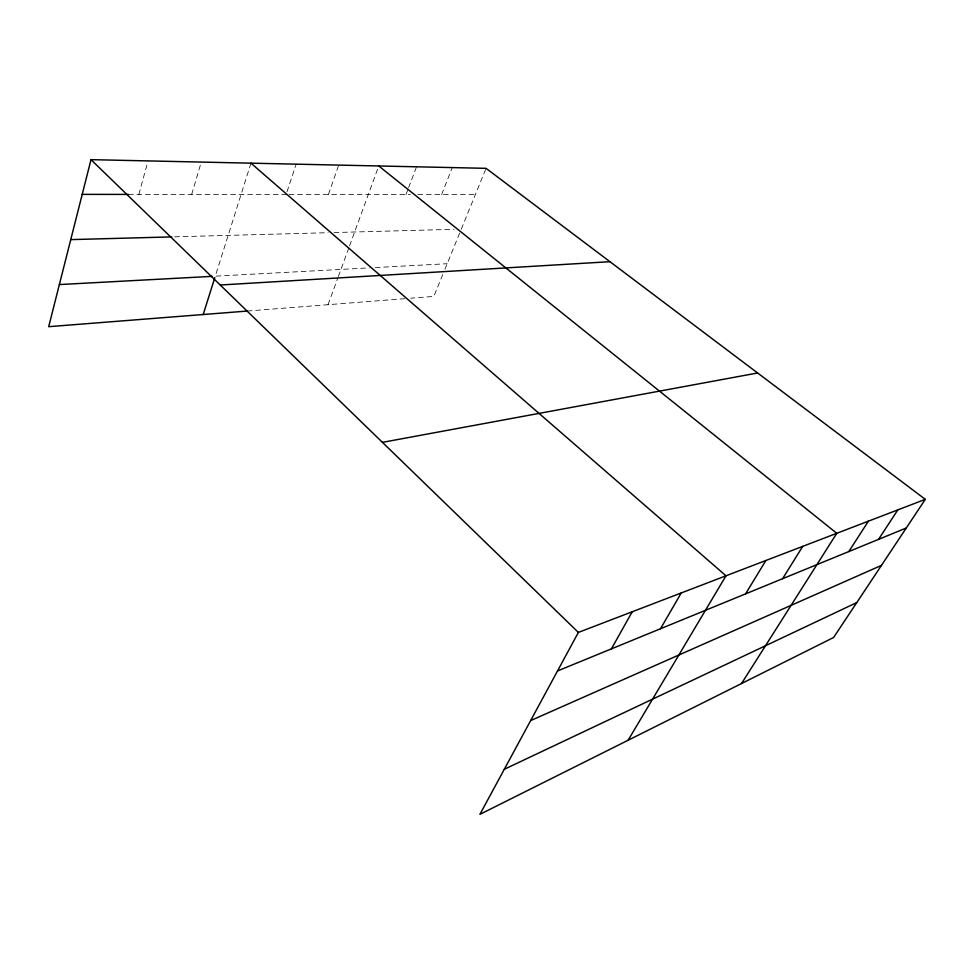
<?xml version="1.0" encoding="UTF-8"?>
<svg xmlns="http://www.w3.org/2000/svg" width="974" height="974" viewBox="0 0 974 974"><rect width="100%" height="100%" fill="white"/><g stroke="black" fill="none" stroke-linecap="round" stroke-linejoin="round"><path stroke-width="0.73" stroke-dasharray="4.87 3.65" d="M138.832 194.41L148.06 160.905M191.671 194.447L201.265 162.074M250.963 163.169L215.291 276.178L369.304 267.899M286.989 191.744L296.193 164.156M328.408 194.532L338.709 165.093M328.031 304.704L337.832 277.894M338.355 276.482L349.045 247.238M349.544 245.862L378.752 165.97M405.975 194.581L408.094 189.029M408.617 187.641L416.543 166.81M441.612 194.605L452.265 167.589M442.744 274.607L433.856 296.388L410.602 298.214M444.96 269.165L460.714 230.509M461.286 229.133L486.063 168.332M247.226 311.059L404.782 298.665M375.282 267.582L447.176 263.711M174.663 236.816L328.153 232.701M334.033 232.543L453.969 229.328M128.398 194.41L286.076 194.508M289.095 194.508L410.431 194.581M417.858 194.593L475.349 194.63"/><path stroke-width="1.46" d="M925.3 499.345L578.373 632.418L479.914 814.349L833.598 637.495L925.3 499.345L486.063 168.332L91.008 159.651L48.7 326.68L247.226 311.059M203.189 314.529L214.84 277.602M611.404 648.867L632.223 611.757M660.518 628.729L681.228 592.971M628.108 740.252L725.995 575.792L250.963 163.169M745.548 593.884L765.893 560.488M782.597 578.702L802.71 546.377M741.543 683.529L836.776 533.302L378.752 165.97M848.817 551.552L868.406 521.175M878.536 539.377L897.833 509.889M504.301 769.277L856.767 602.577M530.66 720.577L881.47 565.37M557.518 670.952L906.283 528.005M382.441 442.354L757.614 372.981M220.234 285.017L609.943 261.689M59.365 284.566L212.247 276.348M70.749 239.616L171.667 236.901M82.206 194.374L128.398 194.41M91.008 159.651L578.373 632.418"/></g></svg>
